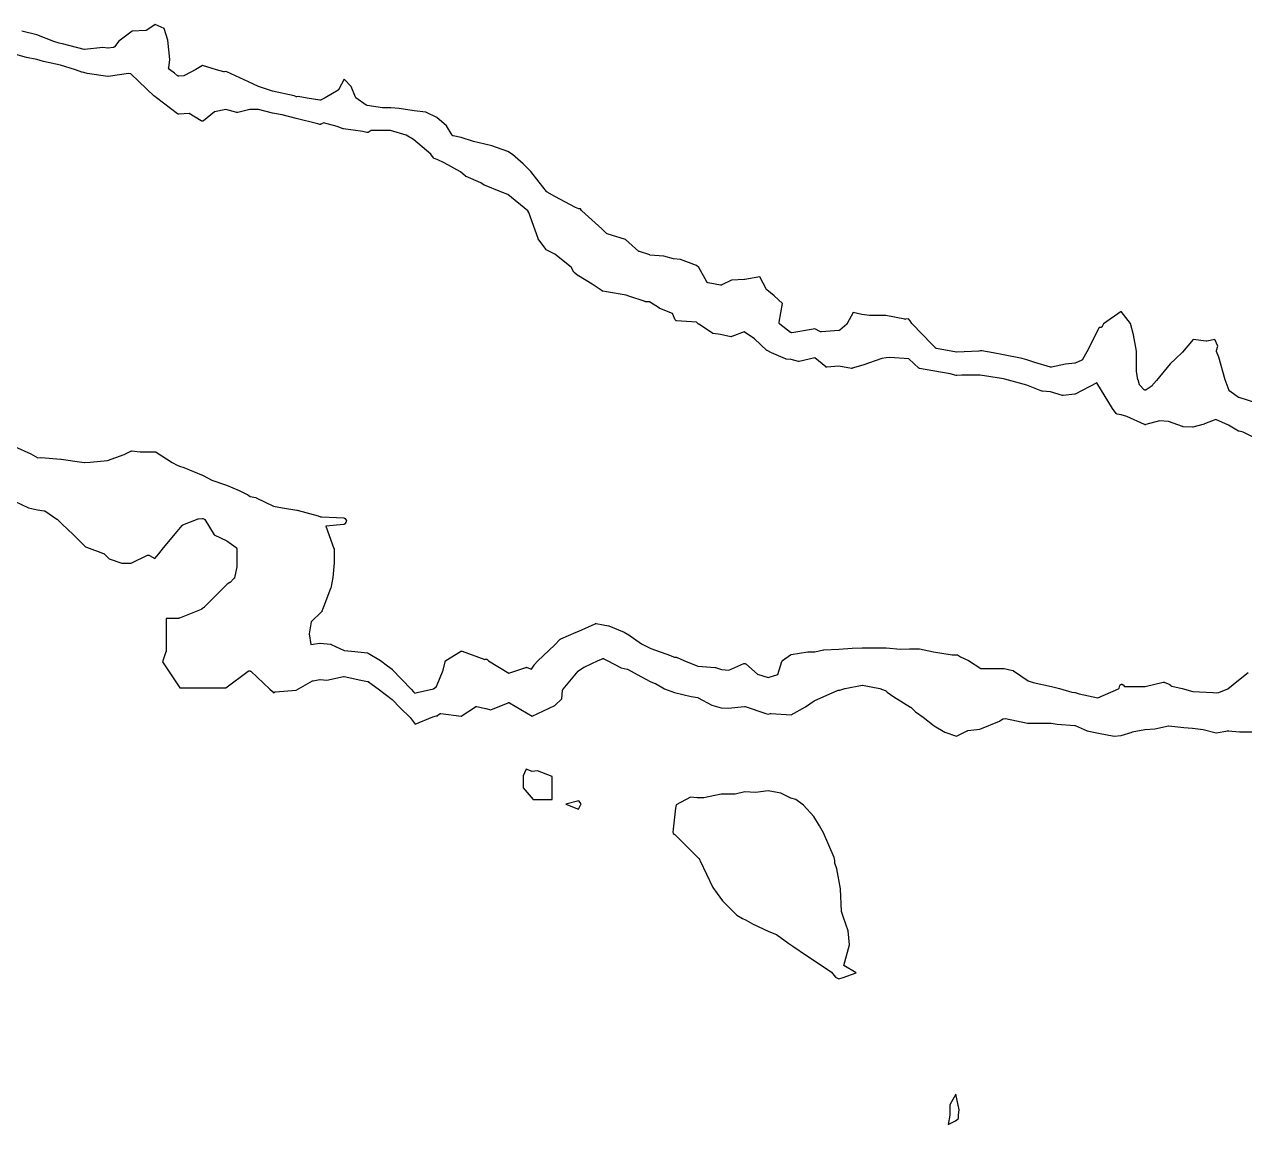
# Model space of a CAD drawing. Header units: millimetres. Extents: x 0 to 500, y 0 to 700.
# Drawn here: x 356.16 to 404.11, y 430.05 to 473.27 of the extents above; entities that cross this region are included whole.
import ezdxf

# ---------------------------------------------------------------- set-up
doc = ezdxf.new("R2010")
doc.units = ezdxf.units.MM
doc.layers.add('CORTE', color=1, linetype='Continuous')
doc.layers.add('GRABADO', color=5, linetype='Continuous')

msp = doc.modelspace()

# ---------------------------------------------------------------- linework, layer by layer
at = {"layer": 'CORTE'}
for points in [[(404.474, 457.043), (404.056, 457.244), (403.888, 457.287), (403.881, 457.289), (403.873, 457.293), (403.469, 457.525), (402.98, 457.742), (402.527, 457.57), (402.523, 457.569), (402.073, 457.442), (402.069, 457.441), (402.062, 457.44), (402.053, 457.44), (401.688, 457.465), (401.682, 457.466), (401.674, 457.468), (401.67, 457.469), (401.114, 457.672), (400.761, 457.691), (400.222, 457.544), (400.214, 457.543), (400.203, 457.542), (400.191, 457.543), (400.183, 457.544), (400.179, 457.546), (400.174, 457.548), (399.483, 457.869), (399.26, 457.924), (399.105, 457.955), (399.097, 457.957), (399.083, 457.963), (399.074, 457.969), (399.068, 457.973), (399.063, 457.979), (399.059, 457.984), (398.921, 458.175), (398.92, 458.177), (398.305, 459.182), (397.455, 458.745), (397.444, 458.74), (397.433, 458.739), (396.977, 458.687), (396.971, 458.686), (396.961, 458.687), (396.954, 458.688), (396.95, 458.689), (396.483, 458.834), (396.159, 458.859), (396.155, 458.859), (396.148, 458.861), (396.141, 458.863), (395.547, 459.091), (394.973, 459.257), (394.688, 459.328), (394.63, 459.339), (394.548, 459.356), (393.712, 459.494), (392.994, 459.494), (392.797, 459.479), (392.792, 459.478), (392.784, 459.479), (392.779, 459.479), (392.774, 459.48), (392.534, 459.545), (391.853, 459.662), (391.338, 459.75), (391.332, 459.752), (391.326, 459.754), (391.319, 459.756), (391.312, 459.76), (391.306, 459.764), (391.301, 459.769), (390.907, 460.136), (390.163, 460.186), (390.021, 460.175), (389.849, 460.149), (389.11, 459.883), (389.108, 459.883), (388.688, 459.757), (388.684, 459.756), (388.679, 459.755), (388.672, 459.754), (388.664, 459.754), (388.658, 459.755), (388.157, 459.838), (387.694, 459.8), (387.689, 459.8), (387.681, 459.8), (387.672, 459.801), (387.66, 459.805), (387.653, 459.809), (387.645, 459.813), (387.214, 460.168), (386.601, 460.031), (386.593, 460.029), (386.582, 460.029), (386.575, 460.031), (386.571, 460.031), (386.294, 460.1), (386.093, 460.121), (386.087, 460.122), (386.078, 460.124), (386.072, 460.126), (385.518, 460.371), (385.516, 460.372), (385.346, 460.456), (385.342, 460.459), (385.335, 460.463), (384.848, 460.91), (384.444, 461.19), (383.952, 461.004), (383.948, 461.002), (383.941, 461.001), (383.932, 460.999), (383.924, 460.999), (383.917, 461), (383.515, 461.08), (383.225, 461.127), (383.217, 461.128), (383.207, 461.131), (383.2, 461.135), (383.194, 461.138), (382.659, 461.489), (382.656, 461.491), (382.65, 461.495), (382.571, 461.566), (381.788, 461.625), (381.783, 461.626), (381.781, 461.627), (381.772, 461.629), (381.763, 461.633), (381.757, 461.637), (381.746, 461.645), (381.737, 461.656), (381.732, 461.664), (381.62, 461.911), (381.124, 462.109), (381.119, 462.112), (381.115, 462.114), (380.726, 462.373), (380.567, 462.373), (380.558, 462.373), (380.548, 462.376), (379.914, 462.593), (379.804, 462.631), (379.034, 462.762), (379.034, 462.762), (378.883, 462.788), (378.877, 462.79), (378.868, 462.793), (378.862, 462.795), (378.857, 462.798), (378.47, 463.064), (377.929, 463.389), (377.925, 463.392), (377.759, 463.524), (377.756, 463.527), (377.752, 463.532), (377.748, 463.536), (377.745, 463.54), (377.642, 463.726), (377.002, 464.238), (376.667, 464.416), (376.663, 464.419), (376.658, 464.422), (376.652, 464.428), (376.648, 464.432), (376.646, 464.435), (376.353, 464.845), (376.35, 464.85), (376.347, 464.855), (376.346, 464.859), (376.047, 465.695), (375.979, 465.884), (375.943, 465.95), (375.153, 466.582), (374.874, 466.694), (374.237, 466.948), (374.232, 466.95), (374.225, 466.954), (374.089, 467.044), (373.515, 467.291), (373.51, 467.293), (373.502, 467.298), (373.497, 467.302), (373.295, 467.478), (372.648, 467.831), (372.383, 467.959), (372.258, 468.004), (372.253, 468.006), (372.248, 468.008), (372.242, 468.013), (372.235, 468.018), (372.229, 468.025), (372.125, 468.171), (371.442, 468.744), (371.162, 468.913), (370.548, 469.097), (369.789, 469.097), (369.671, 469.026), (369.665, 469.023), (369.658, 469.02), (369.652, 469.018), (369.642, 469.016), (369.633, 469.016), (369.626, 469.016), (369.619, 469.017), (369.613, 469.018), (369.455, 469.066), (368.696, 469.167), (368.692, 469.167), (368.684, 469.169), (368.679, 469.171), (368.451, 469.262), (367.912, 469.401), (367.816, 469.352), (367.811, 469.349), (367.8, 469.345), (367.793, 469.343), (367.785, 469.342), (367.774, 469.342), (367.689, 469.356), (367.686, 469.356), (366.835, 469.573), (366.288, 469.712), (365.914, 469.776), (365.91, 469.777), (365.36, 469.928), (365.011, 469.928), (364.543, 469.803), (364.536, 469.802), (364.529, 469.801), (364.525, 469.801), (364.518, 469.802), (364.51, 469.803), (364.072, 469.927), (363.633, 469.834), (363.193, 469.482), (363.188, 469.479), (363.183, 469.476), (363.179, 469.474), (363.168, 469.469), (363.153, 469.467), (363.146, 469.467), (363.139, 469.468), (363.13, 469.469), (363.123, 469.472), (363.117, 469.474), (363.111, 469.477), (362.628, 469.767), (362.227, 469.742), (362.219, 469.741), (362.203, 469.743), (362.19, 469.748), (362.183, 469.752), (362.179, 469.755), (361.347, 470.386), (361.288, 470.43), (361.25, 470.459), (361.247, 470.462), (360.955, 470.738), (360.337, 471.331), (360.251, 471.336), (359.453, 471.217), (359.448, 471.216), (359.438, 471.216), (359.433, 471.217), (358.627, 471.337), (358.621, 471.338), (358.5, 471.378), (358.427, 471.387), (358.421, 471.388), (358.416, 471.39), (358.412, 471.391), (358.173, 471.486), (357.572, 471.661), (356.912, 471.805), (356.646, 471.888), (356.248, 471.965), (356.245, 471.965), (355.725, 472.112)], [(355.765, 456.68), (356.412, 456.402), (356.417, 456.4), (356.682, 456.241), (356.811, 456.249), (356.817, 456.249), (357.596, 456.191), (357.599, 456.19), (358.412, 456.069), (358.512, 456.054), (358.519, 456.053), (358.527, 456.053), (358.741, 456.069), (359.426, 456.133), (360.081, 456.374), (360.335, 456.501), (360.339, 456.504), (360.35, 456.507), (360.357, 456.509), (360.364, 456.51), (360.373, 456.51), (360.712, 456.476), (361.298, 456.476), (361.303, 456.475), (361.311, 456.474), (361.316, 456.473), (361.322, 456.471), (361.332, 456.467), (361.962, 456.059), (362.166, 455.952), (362.251, 455.908), (362.418, 455.858), (362.421, 455.857), (363.18, 455.553), (363.526, 455.368), (364.098, 455.163), (364.1, 455.162), (364.602, 454.951), (364.915, 454.805), (364.92, 454.802), (365.031, 454.727), (365.251, 454.678), (365.259, 454.676), (365.265, 454.673), (365.951, 454.336), (366.301, 454.279), (366.867, 454.186), (366.871, 454.186), (367.702, 453.959), (367.703, 453.958), (367.799, 453.928), (367.85, 453.918), (368.713, 453.878), (368.718, 453.877), (368.723, 453.877), (368.733, 453.874), (368.744, 453.869), (368.751, 453.864), (368.757, 453.859), (368.761, 453.855), (368.79, 453.823), (368.794, 453.818), (368.804, 453.804), (368.808, 453.791), (368.81, 453.781), (368.811, 453.771), (368.81, 453.764), (368.809, 453.755), (368.806, 453.745), (368.774, 453.669), (368.772, 453.665), (368.769, 453.66), (368.765, 453.655), (368.759, 453.647), (368.752, 453.642), (368.748, 453.639), (368.743, 453.636), (368.738, 453.633), (368.728, 453.629), (368.719, 453.627), (368.715, 453.627), (368.008, 453.556), (368.324, 452.685), (368.326, 452.68), (368.328, 452.672), (368.329, 452.664), (368.329, 452.112), (368.274, 451.541), (368.273, 451.538), (368.194, 451.126), (368.193, 451.121), (368.191, 451.114), (367.924, 450.41), (367.85, 450.215), (367.848, 450.209), (367.845, 450.203), (367.841, 450.197), (367.835, 450.19), (367.425, 449.797), (367.347, 449.325), (367.417, 448.902), (367.771, 448.963), (367.782, 448.963), (368.191, 448.917), (368.197, 448.916), (368.208, 448.913), (368.213, 448.91), (368.726, 448.672), (369.016, 448.65), (369.645, 448.574), (369.651, 448.573), (369.657, 448.571), (369.663, 448.569), (369.668, 448.566), (370.153, 448.276), (370.156, 448.274), (370.432, 448.066), (370.606, 447.936), (370.608, 447.934), (370.612, 447.931), (371.352, 447.153), (371.451, 447.049), (371.506, 446.996), (371.589, 447.02), (371.591, 447.021), (372.24, 447.171), (372.351, 447.254), (372.62, 447.9), (372.693, 448.232), (372.695, 448.238), (372.697, 448.245), (372.701, 448.251), (372.704, 448.256), (372.708, 448.261), (372.712, 448.266), (372.72, 448.273), (372.725, 448.276), (373.299, 448.639), (373.305, 448.643), (373.313, 448.647), (373.32, 448.649), (373.331, 448.651), (373.344, 448.651), (373.354, 448.649), (373.361, 448.647), (374.25, 448.321), (374.254, 448.321), (374.284, 448.33), (374.287, 448.331), (374.294, 448.332), (374.304, 448.332), (374.311, 448.332), (374.318, 448.33), (374.325, 448.328), (374.332, 448.326), (374.339, 448.322), (374.345, 448.318), (374.351, 448.314), (374.355, 448.309), (374.39, 448.272), (375.2, 447.786), (375.862, 448.006), (375.868, 448.009), (375.876, 448.01), (375.884, 448.011), (375.896, 448.01), (375.906, 448.008), (375.911, 448.006), (376.087, 447.943), (376.187, 448.099), (376.191, 448.104), (376.337, 448.265), (376.339, 448.267), (376.991, 448.882), (377.215, 449.112), (377.223, 449.118), (377.229, 449.122), (377.233, 449.125), (377.84, 449.393), (377.94, 449.437), (378.591, 449.725), (378.597, 449.727), (378.604, 449.729), (378.613, 449.731), (378.625, 449.731), (378.632, 449.73), (378.904, 449.678), (378.904, 449.678), (379.111, 449.637), (379.118, 449.636), (379.725, 449.393), (379.729, 449.391), (379.862, 449.32), (379.866, 449.317), (380.404, 448.929), (380.778, 448.754), (381.543, 448.474), (381.545, 448.474), (381.693, 448.41), (381.778, 448.406), (381.785, 448.405), (381.798, 448.402), (381.804, 448.399), (382.069, 448.282), (382.619, 448.051), (383.304, 448.01), (383.309, 448.009), (383.316, 448.008), (383.321, 448.006), (383.545, 447.922), (383.839, 447.9), (384.427, 448.157), (384.437, 448.16), (384.447, 448.162), (384.452, 448.162), (384.459, 448.162), (384.465, 448.161), (384.473, 448.16), (384.482, 448.157), (384.49, 448.153), (384.498, 448.148), (384.502, 448.145), (384.968, 447.739), (385.381, 447.606), (385.771, 447.731), (385.921, 448.234), (385.923, 448.241), (385.929, 448.254), (385.938, 448.264), (385.945, 448.271), (385.948, 448.273), (386.264, 448.504), (386.27, 448.508), (386.276, 448.511), (386.283, 448.514), (386.292, 448.516), (386.946, 448.618), (386.952, 448.619), (387.225, 448.619), (387.561, 448.697), (387.567, 448.698), (388.156, 448.73), (388.69, 448.759), (389.084, 448.781), (390.015, 448.781), (390.019, 448.78), (390.582, 448.719), (390.937, 448.741), (391.319, 448.741), (391.323, 448.741), (391.329, 448.741), (391.879, 448.617), (392.615, 448.507), (392.796, 448.507), (392.804, 448.506), (392.812, 448.504), (392.824, 448.5), (392.83, 448.496), (392.949, 448.425), (393.251, 448.28), (393.256, 448.277), (393.741, 447.96), (394.647, 447.96), (394.655, 447.959), (394.995, 447.885), (395, 447.884), (395.011, 447.88), (395.019, 447.875), (395.603, 447.475), (395.794, 447.42), (396.514, 447.263), (396.516, 447.262), (396.838, 447.175), (396.839, 447.175), (397.316, 447.031), (397.429, 447.026), (397.437, 447.025), (397.444, 447.023), (397.609, 446.974), (398.342, 446.814), (399.148, 447.165), (399.174, 447.188), (399.206, 447.294), (399.212, 447.308), (399.22, 447.318), (399.222, 447.321), (399.229, 447.327), (399.24, 447.335), (399.249, 447.338), (399.255, 447.341), (399.262, 447.342), (399.269, 447.343), (399.274, 447.344), (399.282, 447.344), (399.289, 447.343), (399.297, 447.341), (399.306, 447.338), (399.314, 447.334), (399.324, 447.327), (399.332, 447.319), (399.381, 447.26), (400.194, 447.26), (400.9, 447.43), (400.906, 447.431), (400.914, 447.431), (400.919, 447.431), (400.927, 447.431), (400.935, 447.429), (400.938, 447.428), (400.943, 447.427), (401.163, 447.33), (401.167, 447.327), (401.172, 447.324), (401.244, 447.27), (401.656, 447.174), (401.657, 447.174), (402.067, 447.067), (402.862, 447.026), (402.867, 447.025), (402.984, 447.005), (403.093, 447.018), (403.444, 447.166), (403.861, 447.5), (404.251, 447.811)]]:
    msp.add_lwpolyline(points, dxfattribs=at)
at = {"layer": 'GRABADO'}
for points in [[(404.627, 458.371), (403.888, 458.605), (403.88, 458.607), (403.868, 458.613), (403.521, 458.855), (403.515, 458.859), (403.504, 458.87), (403.497, 458.881), (403.494, 458.887), (403.346, 459.304), (403.345, 459.306), (403.099, 460.19), (403.005, 460.417), (403.002, 460.427), (403.001, 460.436), (403.001, 460.446), (403.002, 460.455), (403.004, 460.462), (403.057, 460.623), (402.938, 460.883), (402.618, 460.82), (402.606, 460.818), (402.595, 460.819), (402.086, 460.896), (401.667, 460.392), (401.664, 460.389), (401.394, 460.131), (401.184, 459.929), (400.644, 459.281), (400.452, 459.051), (400.447, 459.045), (400.44, 459.039), (400.438, 459.037), (400.243, 458.911), (400.238, 458.908), (400.229, 458.904), (400.223, 458.902), (400.216, 458.901), (400.207, 458.899), (400.2, 458.899), (400.191, 458.9), (400.18, 458.903), (400.171, 458.906), (400.158, 458.914), (400.149, 458.922), (400.147, 458.924), (399.99, 459.098), (399.985, 459.105), (399.98, 459.115), (399.918, 459.306), (399.916, 459.311), (399.855, 459.641), (399.853, 459.648), (399.853, 460.434), (399.74, 461.069), (399.624, 461.519), (399.261, 461.992), (398.561, 461.502), (398.513, 461.4), (398.507, 461.392), (398.501, 461.384), (398.493, 461.377), (398.482, 461.37), (398.475, 461.366), (398.471, 461.365), (398.463, 461.363), (398.454, 461.361), (398.447, 461.361), (398.441, 461.361), (398.394, 461.366), (397.913, 460.405), (397.736, 460.101), (397.733, 460.097), (397.729, 460.092), (397.722, 460.084), (397.715, 460.08), (397.71, 460.076), (397.705, 460.074), (397.452, 459.964), (397.446, 459.962), (397.44, 459.961), (397.434, 459.96), (397.067, 459.924), (396.512, 459.806), (396.506, 459.805), (396.5, 459.804), (396.491, 459.804), (396.481, 459.806), (396.476, 459.807), (395.866, 459.99), (395.865, 459.99), (395.55, 460.095), (395.365, 460.141), (394.63, 460.288), (394.232, 460.367), (393.783, 460.449), (393.727, 460.445), (393.671, 460.435), (393.667, 460.435), (392.794, 460.387), (392.786, 460.387), (392.779, 460.388), (391.994, 460.538), (391.986, 460.54), (391.973, 460.546), (391.964, 460.551), (391.96, 460.555), (391.956, 460.558), (391.811, 460.712), (391.041, 461.5), (391.036, 461.505), (391.031, 461.512), (390.965, 461.619), (390.905, 461.707), (390.782, 461.682), (390.779, 461.682), (390.769, 461.681), (390.759, 461.682), (390.757, 461.682), (390.006, 461.827), (389.371, 461.827), (389.072, 461.876), (388.722, 461.952), (388.49, 461.515), (388.488, 461.511), (388.484, 461.505), (388.48, 461.501), (388.477, 461.498), (388.207, 461.261), (388.203, 461.258), (388.198, 461.254), (388.191, 461.251), (388.187, 461.249), (388.178, 461.246), (388.17, 461.245), (388.168, 461.244), (387.479, 461.19), (387.472, 461.189), (387.463, 461.19), (387.456, 461.191), (387.448, 461.194), (387.442, 461.196), (387.221, 461.304), (387.085, 461.286), (386.317, 461.155), (386.304, 461.153), (386.289, 461.156), (386.284, 461.158), (386.278, 461.16), (386.27, 461.164), (386.264, 461.168), (385.84, 461.495), (385.833, 461.502), (385.826, 461.51), (385.819, 461.521), (385.814, 461.536), (385.813, 461.548), (385.813, 461.557), (385.814, 461.564), (385.951, 462.307), (385.618, 462.607), (385.33, 462.837), (385.322, 462.846), (385.317, 462.854), (385.053, 463.347), (384.465, 463.242), (384.46, 463.242), (383.949, 463.219), (383.559, 463.032), (383.552, 463.029), (383.545, 463.028), (383.539, 463.026), (383.531, 463.026), (383.522, 463.026), (383.515, 463.027), (383.025, 463.115), (383.019, 463.116), (383.013, 463.118), (383.003, 463.122), (382.995, 463.128), (382.992, 463.13), (382.986, 463.135), (382.98, 463.142), (382.976, 463.147), (382.973, 463.152), (382.667, 463.724), (382.567, 463.791), (381.935, 464.034), (381.667, 464.054), (381.66, 464.055), (381.282, 464.158), (380.74, 464.208), (380.734, 464.209), (380.729, 464.21), (380.326, 464.34), (380.32, 464.343), (380.314, 464.346), (380.31, 464.348), (380.306, 464.352), (379.783, 464.813), (379.776, 464.816), (379.059, 465.041), (379.055, 465.042), (379.05, 465.044), (379.041, 465.05), (379.034, 465.055), (379.032, 465.057), (378.845, 465.239), (378.063, 465.944), (378.057, 465.949), (378.052, 465.955), (378.009, 466.018), (377.968, 466.018), (377.961, 466.018), (377.954, 466.019), (377.946, 466.021), (377.94, 466.024), (377.815, 466.078), (377.008, 466.505), (376.702, 466.681), (376.697, 466.684), (376.691, 466.689), (376.685, 466.694), (376.681, 466.698), (376.393, 467.064), (376.061, 467.484), (375.753, 467.792), (375.335, 468.162), (375.158, 468.272), (374.53, 468.495), (374.247, 468.565), (373.808, 468.674), (373.32, 468.825), (373.011, 468.885), (373.003, 468.887), (372.991, 468.892), (372.98, 468.899), (372.974, 468.904), (372.971, 468.907), (372.965, 468.914), (372.744, 469.285), (372.37, 469.61), (371.936, 469.826), (371.478, 469.869), (371.476, 469.869), (370.891, 469.962), (370.556, 469.995), (370.242, 469.995), (370.236, 469.996), (369.622, 470.088), (369.615, 470.089), (369.606, 470.092), (369.602, 470.094), (369.598, 470.096), (369.592, 470.099), (369.188, 470.387), (369.182, 470.392), (369.177, 470.399), (369.172, 470.406), (369.169, 470.411), (369.167, 470.415), (369.001, 470.835), (368.725, 471.122), (368.514, 470.718), (368.512, 470.714), (368.508, 470.709), (368.501, 470.7), (368.492, 470.694), (368.488, 470.691), (367.972, 470.382), (367.971, 470.38), (367.814, 470.299), (367.811, 470.297), (367.802, 470.294), (367.795, 470.293), (367.79, 470.291), (367.783, 470.291), (367.774, 470.291), (367.27, 470.372), (366.912, 470.438), (366.866, 470.429), (366.861, 470.428), (366.854, 470.428), (366.847, 470.428), (366.838, 470.429), (366.831, 470.431), (366.827, 470.433), (366.756, 470.463), (365.908, 470.645), (365.903, 470.646), (365.358, 470.833), (365.354, 470.835), (364.97, 471.012), (364.117, 471.406), (364.073, 471.417), (364.023, 471.408), (364.019, 471.407), (364.01, 471.407), (363.999, 471.408), (363.994, 471.409), (363.705, 471.483), (363.703, 471.484), (363.159, 471.647), (362.9, 471.492), (362.898, 471.491), (362.445, 471.258), (362.439, 471.256), (362.432, 471.254), (362.423, 471.252), (362.227, 471.24), (362.22, 471.239), (362.211, 471.24), (362.203, 471.242), (362.196, 471.244), (362.189, 471.247), (362.183, 471.25), (362.179, 471.253), (362.053, 471.349), (361.855, 471.498), (361.853, 471.5), (361.846, 471.506), (361.841, 471.513), (361.837, 471.519), (361.834, 471.526), (361.831, 471.531), (361.829, 471.54), (361.827, 471.551), (361.827, 471.562), (361.828, 471.567), (361.872, 471.888), (361.792, 472.654), (361.649, 473.112), (361.303, 473.268), (360.97, 473.043), (360.965, 473.04), (360.96, 473.038), (360.954, 473.036), (360.95, 473.034), (360.941, 473.032), (360.935, 473.032), (360.396, 473.005), (359.876, 472.615), (359.698, 472.386), (359.693, 472.38), (359.683, 472.372), (359.677, 472.368), (359.673, 472.366), (359.663, 472.361), (359.652, 472.359), (359.451, 472.331), (359.445, 472.331), (359.441, 472.331), (359.435, 472.331), (359.246, 472.358), (358.526, 472.276), (358.522, 472.276), (358.51, 472.276), (358.501, 472.277), (357.65, 472.501), (357.572, 472.524), (357.523, 472.534), (357.52, 472.535), (357.319, 472.597), (357.316, 472.598), (356.642, 472.857), (356.056, 472.998)], [(355.774, 454.534), (356.324, 454.28), (356.677, 454.195), (356.938, 454.164), (356.945, 454.163), (356.957, 454.159), (356.967, 454.154), (357.438, 453.831), (357.443, 453.828), (357.642, 453.636), (358.069, 453.226), (358.565, 452.75), (358.598, 452.727), (359.268, 452.485), (359.273, 452.483), (359.279, 452.48), (359.283, 452.477), (359.289, 452.473), (359.293, 452.469), (359.484, 452.272), (359.984, 452.101), (360.352, 452.101), (361.001, 452.412), (361.007, 452.415), (361.017, 452.418), (361.028, 452.42), (361.038, 452.42), (361.045, 452.419), (361.051, 452.418), (361.058, 452.416), (361.066, 452.412), (361.071, 452.409), (361.279, 452.285), (361.435, 452.472), (361.631, 452.708), (362.164, 453.348), (362.362, 453.585), (362.367, 453.59), (362.372, 453.594), (362.377, 453.598), (362.383, 453.601), (362.388, 453.604), (362.985, 453.842), (362.992, 453.844), (363, 453.845), (363.004, 453.846), (363.143, 453.856), (363.148, 453.857), (363.156, 453.856), (363.164, 453.855), (363.17, 453.853), (363.207, 453.842), (363.212, 453.84), (363.219, 453.837), (363.23, 453.829), (363.238, 453.822), (363.241, 453.818), (363.245, 453.814), (363.617, 453.218), (364.108, 452.983), (364.112, 452.98), (364.118, 452.977), (364.476, 452.719), (364.479, 452.716), (364.484, 452.711), (364.49, 452.705), (364.494, 452.699), (364.496, 452.694), (364.499, 452.688), (364.501, 452.682), (364.504, 452.673), (364.505, 452.662), (364.505, 451.972), (364.505, 451.967), (364.504, 451.962), (364.414, 451.531), (364.413, 451.526), (364.411, 451.519), (364.407, 451.511), (364.403, 451.505), (364.399, 451.5), (364.395, 451.495), (364.242, 451.349), (364.237, 451.345), (364.233, 451.342), (364.121, 451.275), (363.234, 450.388), (363.225, 450.375), (363.223, 450.372), (363.218, 450.367), (363.198, 450.347), (363.194, 450.344), (363.122, 450.292), (363.117, 450.289), (363.111, 450.286), (362.249, 449.94), (362.242, 449.938), (362.232, 449.936), (362.224, 449.935), (361.726, 449.935), (361.726, 448.637), (361.725, 448.63), (361.724, 448.624), (361.723, 448.619), (361.592, 448.224), (362.271, 447.204), (364.067, 447.204), (364.071, 447.204), (364.957, 447.859), (364.963, 447.863), (364.97, 447.867), (364.977, 447.87), (364.989, 447.873), (364.999, 447.873), (365.003, 447.873), (365.013, 447.873), (365.02, 447.871), (365.027, 447.869), (365.035, 447.865), (365.04, 447.862), (365.047, 447.858), (365.051, 447.855), (365.807, 447.156), (365.905, 447.066), (365.909, 447.062), (365.913, 447.056), (365.916, 447.053), (365.948, 447.003), (365.993, 447.035), (365.998, 447.038), (366.003, 447.041), (366.006, 447.042), (366.013, 447.045), (366.024, 447.047), (366.832, 447.112), (366.93, 447.167), (367.484, 447.477), (367.49, 447.48), (367.5, 447.484), (367.505, 447.485), (367.769, 447.535), (367.776, 447.536), (367.782, 447.536), (367.787, 447.536), (368.048, 447.503), (368.693, 447.652), (368.699, 447.653), (368.704, 447.653), (368.709, 447.653), (368.714, 447.653), (368.72, 447.652), (369.376, 447.501), (369.645, 447.46), (369.652, 447.459), (369.659, 447.457), (369.667, 447.453), (369.674, 447.449), (369.677, 447.447), (369.824, 447.337), (370.058, 447.161), (370.606, 446.751), (370.608, 446.748), (370.612, 446.745), (370.924, 446.417), (371.315, 446.042), (371.318, 446.038), (371.32, 446.036), (371.511, 445.781), (372.208, 446.06), (372.212, 446.061), (372.358, 446.103), (372.36, 446.104), (372.38, 446.109), (372.476, 446.179), (372.479, 446.182), (372.489, 446.187), (372.5, 446.19), (372.503, 446.191), (372.511, 446.193), (372.524, 446.193), (372.529, 446.192), (373.32, 446.086), (373.884, 446.463), (373.888, 446.465), (373.896, 446.469), (373.908, 446.472), (373.919, 446.474), (373.926, 446.474), (373.933, 446.473), (373.939, 446.472), (374.282, 446.399), (374.285, 446.399), (374.487, 446.342), (375.162, 446.62), (375.168, 446.622), (375.176, 446.624), (375.181, 446.625), (375.189, 446.626), (375.198, 446.626), (375.206, 446.624), (375.211, 446.623), (375.222, 446.62), (376.111, 446.086), (377, 446.513), (377.273, 446.775), (377.308, 447.112), (377.31, 447.122), (377.315, 447.133), (377.317, 447.138), (377.321, 447.144), (377.325, 447.149), (377.914, 447.856), (377.916, 447.858), (377.921, 447.863), (377.927, 447.868), (378.148, 448.017), (378.153, 448.02), (378.7, 448.275), (378.701, 448.276), (378.869, 448.35), (378.875, 448.352), (378.88, 448.354), (378.887, 448.355), (378.896, 448.356), (378.901, 448.355), (378.908, 448.355), (378.917, 448.352), (378.922, 448.351), (378.927, 448.349), (379.064, 448.28), (379.605, 447.991), (379.84, 447.94), (379.846, 447.938), (379.852, 447.936), (379.856, 447.934), (380.387, 447.645), (380.78, 447.442), (380.95, 447.375), (380.954, 447.372), (381.311, 447.17), (381.698, 447.025), (382.356, 446.862), (382.615, 446.822), (382.621, 446.821), (382.631, 446.818), (382.637, 446.815), (383.167, 446.527), (383.54, 446.426), (383.815, 446.411), (384.449, 446.471), (384.455, 446.472), (384.462, 446.471), (384.469, 446.47), (384.477, 446.468), (385.29, 446.195), (385.381, 446.175), (385.478, 446.196), (385.483, 446.197), (385.491, 446.198), (385.496, 446.197), (386.29, 446.141), (386.855, 446.46), (387.194, 446.689), (387.199, 446.692), (388.049, 447.075), (388.051, 447.076), (388.135, 447.109), (388.144, 447.112), (388.153, 447.113), (388.157, 447.113), (388.163, 447.113), (388.207, 447.11), (388.401, 447.173), (388.405, 447.174), (389.074, 447.308), (389.079, 447.309), (389.086, 447.309), (389.093, 447.309), (389.098, 447.308), (389.768, 447.174), (389.772, 447.173), (389.981, 447.105), (389.985, 447.104), (389.994, 447.099), (390.004, 447.092), (390.06, 447.041), (390.317, 446.849), (390.98, 446.451), (390.984, 446.448), (390.989, 446.443), (391.168, 446.265), (391.481, 446.05), (391.908, 445.708), (392.324, 445.459), (392.786, 445.301), (393.209, 445.519), (393.213, 445.52), (393.222, 445.524), (393.231, 445.525), (393.699, 445.587), (394.479, 445.899), (394.607, 445.982), (394.613, 445.985), (394.617, 445.987), (394.623, 445.989), (394.628, 445.99), (394.633, 445.991), (394.695, 445.997), (394.701, 445.998), (394.708, 445.997), (394.713, 445.996), (395.579, 445.813), (396.499, 445.813), (396.504, 445.813), (396.743, 445.779), (397.432, 445.727), (397.437, 445.727), (397.444, 445.725), (397.451, 445.723), (397.916, 445.514), (398.364, 445.429), (398.982, 445.312), (399.262, 445.334), (399.688, 445.47), (399.692, 445.472), (400.191, 445.563), (400.194, 445.564), (400.579, 445.599), (401.117, 445.707), (401.122, 445.708), (401.129, 445.708), (401.135, 445.708), (401.717, 445.65), (402.063, 445.615), (402.474, 445.574), (402.479, 445.573), (402.985, 445.443), (403.445, 445.522), (403.449, 445.522), (403.456, 445.523), (403.463, 445.522), (403.912, 445.474), (404.385, 445.474)]]:
    msp.add_lwpolyline(points, dxfattribs=at)
for points in [[(375.872, 444.013), (375.763, 443.751), (375.763, 443.279), (376.153, 442.812), (376.9, 442.812), (376.9, 443.716), (376.322, 443.947), (376.108, 443.918), (375.872, 444.013)], [(388.532, 437.657), (388.344, 438.185), (388.273, 438.421), (388.232, 439.311), (388.087, 440.092), (388.002, 440.322), (388.008, 440.425), (387.982, 440.536), (387.557, 441.509), (387.397, 441.778), (387.173, 442.155), (386.776, 442.599), (386.471, 442.822), (386.281, 442.875), (385.88, 443.068), (385.379, 443.153), (384.888, 443.097), (384.462, 443.126), (384.092, 443.027), (383.536, 443.027), (382.86, 442.879), (382.597, 442.879), (382.336, 442.914), (381.771, 442.606), (381.75, 442.48), (381.652, 441.652), (381.639, 441.548), (381.654, 441.486), (381.722, 441.446), (382.518, 440.649), (382.649, 440.511), (382.673, 440.497), (382.687, 440.463), (382.715, 440.41), (383.216, 439.358), (383.386, 439.12), (383.586, 438.841), (384.158, 438.268), (384.375, 438.138), (384.488, 438.089), (384.775, 437.932), (385.41, 437.627), (385.713, 437.518), (386.193, 437.158), (386.349, 437.054), (386.888, 436.694), (387.275, 436.437), (387.868, 436.041), (388.036, 435.839), (388.166, 435.772), (388.326, 435.827), (388.841, 436.004), (388.358, 436.293), (388.583, 437.104), (388.532, 437.657)], [(378.038, 442.645), (377.942, 442.76), (377.428, 442.637), (377.934, 442.435), (378.038, 442.645)], [(392.76, 431.244), (392.524, 430.819), (392.524, 430.421), (392.461, 430.047), (392.75, 430.196), (392.86, 430.29), (392.86, 430.432), (392.887, 430.63), (392.76, 431.244)]]:
    msp.add_lwpolyline(points, close=True, dxfattribs=at)

doc.saveas('drawing.dxf')
